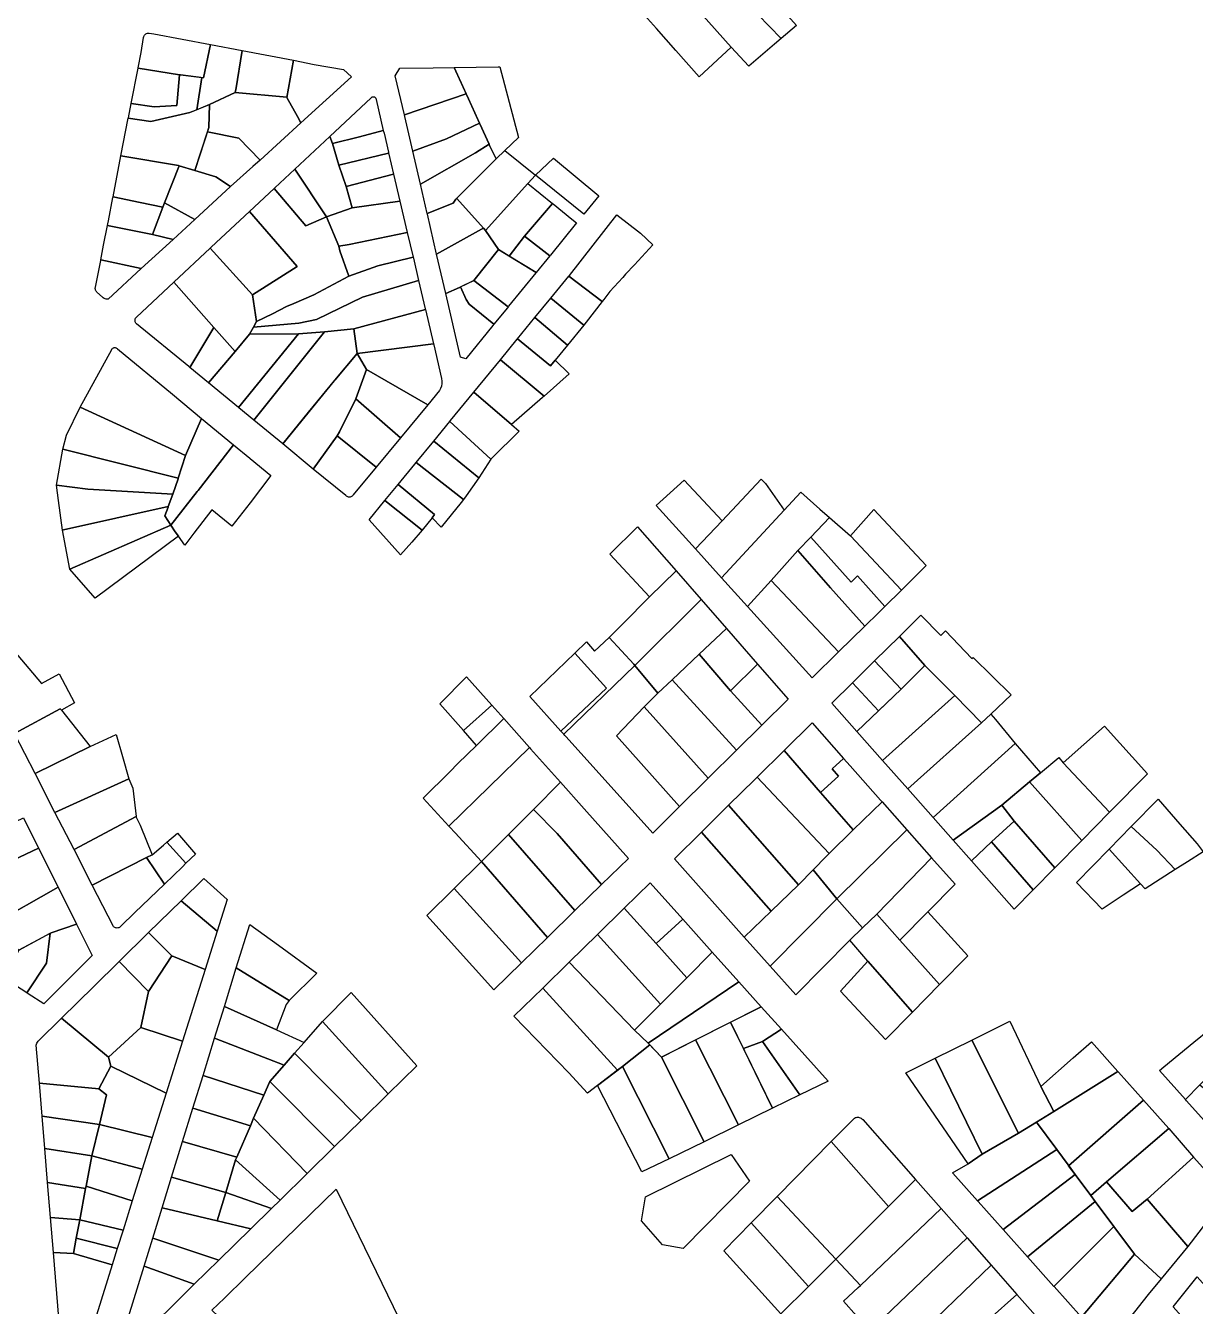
# Model space of a CAD drawing. Header units: millimetres. Extents: x 522658 to 553925, y 7796479 to 7820139.
# Drawn here: x 540935.9 to 541302.4, y 7802915.8 to 7803317.1 of the extents above; entities that cross this region are included whole.
import ezdxf

# ---------------------------------------------------------------- set-up
doc = ezdxf.new("R2010")
doc.units = ezdxf.units.MM
doc.layers.add('ZONA RESIDENCIAL 2 (ZR_2)', color=2, linetype='Continuous')

msp = doc.modelspace()

# ---------------------------------------------------------------- linework, layer by layer
at = {"layer": 'ZONA RESIDENCIAL 2 (ZR_2)'}
for points in [[(541171.02, 7803329.68), (541168.29, 7803327.38), (541177.45, 7803317.08), (541172.67, 7803313.04), (541147.09, 7803339.48), (541155.18, 7803347.54), (541171.02, 7803329.68)], [(541172.67, 7803313.04), (541170.49, 7803311.19), (541162.45, 7803304.39), (541156.91, 7803310.33), (541138.58, 7803331), (541146.68, 7803339.07), (541147.09, 7803339.48), (541172.67, 7803313.04)], [(541156.91, 7803310.33), (541146.95, 7803300.98), (541139.61, 7803309.26), (541133.53, 7803316.11), (541128.89, 7803321.34), (541138.58, 7803331), (541156.91, 7803310.33)], [(540993.82, 7803311.11), (540991.65, 7803300.74), (540984.46, 7803301.58), (540984.17, 7803301.63), (540971.14, 7803303.67), (540971.17, 7803303.81), (540972.1, 7803308.59), (540972.85, 7803313.33), (540972.91, 7803313.59), (540973.02, 7803313.84), (540973.17, 7803314.07), (540973.35, 7803314.26), (540973.57, 7803314.43), (540973.81, 7803314.55), (540974.06, 7803314.64), (540974.33, 7803314.68), (540974.6, 7803314.67), (540976.12, 7803314.46), (540993.82, 7803311.11)], [(541003.74, 7803309.24), (541001.75, 7803296.93), (541001.62, 7803296.15), (541001.61, 7803296.08), (540993.53, 7803292.34), (540989.59, 7803290.7), (540991.09, 7803300.8), (540991.65, 7803300.74), (540993.82, 7803311.11), (541003.74, 7803309.24)], [(541019.84, 7803306.2), (541017.75, 7803294.54), (541017.71, 7803294.62), (541001.61, 7803296.08), (541001.62, 7803296.15), (541001.75, 7803296.93), (541003.74, 7803309.24), (541019.84, 7803306.2)], [(541038.01, 7803300.97), (541022.19, 7803286.56), (541021.05, 7803288.61), (541017.75, 7803294.54), (541019.84, 7803306.2), (541026.3, 7803304.82), (541035.56, 7803303.3), (541038.01, 7803300.97)], [(540984.17, 7803301.63), (540983.3, 7803292.06), (540976.23, 7803291.62), (540969, 7803292.69), (540971.14, 7803303.67), (540984.17, 7803301.63)], [(541073.96, 7803295.68), (541054.58, 7803289.08), (541051.74, 7803301.35), (541053.17, 7803303.73), (541063.65, 7803303.87), (541070.21, 7803303.96), (541073.96, 7803295.68)], [(541086.03, 7803277.91), (541083.29, 7803275.31), (541081.28, 7803279.49), (541081.11, 7803279.87), (541078.23, 7803286.23), (541074.13, 7803295.3), (541070.21, 7803303.96), (541083.94, 7803304.15), (541084.44, 7803304.16), (541090.33, 7803281.99), (541086.03, 7803277.91)], [(540991.09, 7803300.8), (540989.59, 7803290.7), (540987.41, 7803289.79), (540975.18, 7803287), (540968.1, 7803288.05), (540968.12, 7803288.16), (540969, 7803292.69), (540976.23, 7803291.62), (540983.3, 7803292.06), (540984.17, 7803301.63), (540984.46, 7803301.58), (540991.09, 7803300.8)], [(541022.19, 7803286.56), (541009.42, 7803274.93), (541002.68, 7803281.81), (540992.93, 7803283.8), (540993.35, 7803285.1), (540993.53, 7803292.34), (541001.61, 7803296.08), (541017.71, 7803294.62), (541017.75, 7803294.54), (541021.05, 7803288.61), (541022.19, 7803286.56)], [(541047.99, 7803284.22), (541040.54, 7803282.2), (541032.07, 7803280.08), (541031.24, 7803282.32), (541044.2, 7803294.43), (541044.29, 7803294.54), (541044.4, 7803294.63), (541044.53, 7803294.71), (541044.66, 7803294.76), (541044.8, 7803294.78), (541044.95, 7803294.78), (541045.09, 7803294.76), (541045.23, 7803294.71), (541045.35, 7803294.64), (541045.46, 7803294.55), (541045.56, 7803294.44), (541045.63, 7803294.32), (541045.69, 7803294.19), (541045.72, 7803294.04), (541045.72, 7803293.9), (541047.99, 7803284.22)], [(541054.58, 7803289.08), (541073.96, 7803295.68), (541074.13, 7803295.3), (541078.11, 7803286.49), (541067.83, 7803281.61), (541057.21, 7803277.75), (541054.69, 7803288.62), (541054.58, 7803289.08)], [(540968.1, 7803288.05), (540975.18, 7803287), (540987.41, 7803289.79), (540993.53, 7803292.34), (540993.35, 7803285.1), (540988.97, 7803271.64), (540984.08, 7803273.12), (540983.8, 7803273.2), (540965.8, 7803276.22), (540968.1, 7803288.05)], [(541057.21, 7803277.75), (541067.83, 7803281.61), (541078.11, 7803286.49), (541078.23, 7803286.23), (541081.11, 7803279.87), (541076.84, 7803277.18), (541059.61, 7803267.39), (541057.21, 7803277.75)], [(541002.68, 7803281.81), (541009.42, 7803274.93), (541007.15, 7803272.86), (541000.13, 7803266.64), (540995.48, 7803269.69), (540988.97, 7803271.64), (540992.93, 7803283.8), (541002.68, 7803281.81)], [(541030.19, 7803257.19), (541020.3, 7803272.09), (541031.24, 7803282.32), (541032.07, 7803280.08), (541034.02, 7803273.31), (541036.35, 7803266.64), (541038.19, 7803260.01), (541030.19, 7803257.19)], [(541049.66, 7803277.08), (541034.02, 7803273.31), (541032.07, 7803280.08), (541040.54, 7803282.2), (541047.99, 7803284.22), (541048.2, 7803283.31), (541049.58, 7803277.39), (541049.66, 7803277.08)], [(541083.29, 7803275.31), (541070.69, 7803262.63), (541069.84, 7803261.47), (541061.73, 7803258.22), (541059.61, 7803267.39), (541076.84, 7803277.18), (541081.11, 7803279.87), (541081.28, 7803279.49), (541083.29, 7803275.31)], [(540984.08, 7803273.12), (540979.39, 7803261.5), (540978.87, 7803260.16), (540971.76, 7803261.6), (540963.31, 7803263.4), (540965.8, 7803276.22), (540983.8, 7803273.2), (540984.08, 7803273.12)], [(541051.19, 7803270.54), (541036.35, 7803266.64), (541034.02, 7803273.31), (541049.66, 7803277.08), (541049.72, 7803276.81), (541051.19, 7803270.54)], [(541095.61, 7803270.2), (541093.23, 7803267.56), (541080.01, 7803252.89), (541079.37, 7803253.6), (541070.99, 7803262.93), (541071.11, 7803263.06), (541083.29, 7803275.31), (541086.03, 7803277.91), (541095.61, 7803270.2)], [(541115.47, 7803263.75), (541110.78, 7803258.01), (541095.61, 7803270.2), (541101.32, 7803275.54), (541115.47, 7803263.75)], [(540988.97, 7803271.64), (540995.48, 7803269.69), (541000.13, 7803266.64), (540988.96, 7803256.3), (540979.39, 7803261.5), (540984.08, 7803273.12), (540988.97, 7803271.64)], [(541030.19, 7803257.19), (541023.76, 7803254.33), (541013.81, 7803266.04), (541014, 7803266.21), (541020.3, 7803272.09), (541030.19, 7803257.19)], [(541053.18, 7803262.07), (541038.19, 7803260.01), (541036.35, 7803266.64), (541051.19, 7803270.54), (541053.18, 7803262.07)], [(541013.81, 7803266.04), (541023.76, 7803254.33), (541030.19, 7803257.19), (541034.03, 7803247.95), (541034.35, 7803246.44), (541037.18, 7803238.5), (541026.24, 7803232.68), (541019.92, 7803230.01), (541017.7, 7803229.07), (541013.27, 7803226.72), (541008.22, 7803224.31), (541006.96, 7803232.68), (541021.03, 7803241.63), (541006.09, 7803258.82), (541013.81, 7803266.04)], [(541092.24, 7803251.08), (541087.45, 7803244.85), (541084.04, 7803246.95), (541080.01, 7803252.89), (541093.23, 7803267.56), (541100.95, 7803261.36), (541092.85, 7803251.79), (541092.24, 7803251.08)], [(540975.69, 7803251.58), (540961.56, 7803254.38), (540961.66, 7803254.9), (540961.84, 7803255.84), (540963.28, 7803263.24), (540963.31, 7803263.4), (540971.76, 7803261.6), (540978.87, 7803260.16), (540975.69, 7803251.58)], [(541038.19, 7803260.01), (541053.18, 7803262.07), (541055.49, 7803252.23), (541037.32, 7803248.45), (541034.03, 7803247.95), (541030.19, 7803257.19), (541038.19, 7803260.01)], [(541079.37, 7803253.6), (541078.77, 7803253.27), (541064.68, 7803245.48), (541061.78, 7803258.01), (541061.73, 7803258.22), (541069.84, 7803261.47), (541070.69, 7803262.63), (541070.99, 7803262.93), (541079.37, 7803253.6)], [(540988.96, 7803256.3), (540982.19, 7803250.05), (540975.69, 7803251.58), (540978.87, 7803260.16), (540979.39, 7803261.5), (540988.96, 7803256.3)], [(541006.96, 7803232.68), (540993.79, 7803247.33), (540994.07, 7803247.59), (541006.07, 7803258.8), (541021.03, 7803241.63), (541006.96, 7803232.68)], [(541100.12, 7803244.94), (541092.24, 7803251.08), (541092.85, 7803251.79), (541100.95, 7803261.36), (541101.15, 7803261.2), (541107.09, 7803256.43), (541108.54, 7803255.26), (541100.31, 7803245.17), (541100.12, 7803244.94)], [(540982.19, 7803250.05), (540972.17, 7803240.95), (540959.48, 7803243.66), (540960.37, 7803248.25), (540961.56, 7803254.38), (540975.69, 7803251.58), (540982.19, 7803250.05)], [(541116.58, 7803230.66), (541106.11, 7803238.51), (541106.31, 7803238.76), (541121.19, 7803257.76), (541128.52, 7803252.03), (541132.45, 7803248.34), (541126.65, 7803242.1), (541123.9, 7803239.13), (541122.99, 7803238.15), (541118.96, 7803233.78), (541117.05, 7803231.28), (541116.58, 7803230.66)], [(541037.18, 7803238.5), (541034.35, 7803246.44), (541034.03, 7803247.95), (541037.32, 7803248.45), (541055.49, 7803252.23), (541057.3, 7803244.52), (541046.31, 7803241.81), (541037.18, 7803238.5)], [(541084.04, 7803246.95), (541076.36, 7803237.19), (541071.8, 7803235.03), (541067.53, 7803233.17), (541064.68, 7803245.48), (541078.77, 7803253.27), (541079.37, 7803253.6), (541080.01, 7803252.89), (541084.04, 7803246.95)], [(541087.45, 7803244.85), (541092.24, 7803251.08), (541100.12, 7803244.94), (541095.83, 7803239.67), (541087.45, 7803244.85)], [(541008.22, 7803224.31), (541007.27, 7803222.55), (541006.09, 7803220.36), (541001.55, 7803214.95), (540994.91, 7803222.45), (540982.4, 7803236.68), (540993.79, 7803247.33), (541006.96, 7803232.68), (541008.22, 7803224.31)], [(541076.36, 7803237.19), (541084.04, 7803246.95), (541095.83, 7803239.67), (541095.77, 7803239.6), (541087.23, 7803229.12), (541087.11, 7803228.97), (541076.36, 7803237.19)], [(540972.17, 7803240.95), (540961.75, 7803231.32), (540961.43, 7803231.3), (540961.12, 7803231.33), (540960.81, 7803231.41), (540960.52, 7803231.55), (540960.26, 7803231.73), (540960.04, 7803231.96), (540958.28, 7803233.57), (540958.1, 7803233.75), (540957.96, 7803233.95), (540957.85, 7803234.17), (540957.78, 7803234.41), (540957.75, 7803234.66), (540957.76, 7803234.91), (540957.82, 7803235.15), (540959.44, 7803243.48), (540959.48, 7803243.66), (540972.17, 7803240.95)], [(541059.02, 7803237.17), (541041.49, 7803232), (541027.04, 7803225.02), (541021.54, 7803223.8), (541007.27, 7803222.55), (541008.22, 7803224.31), (541013.27, 7803226.72), (541017.7, 7803229.07), (541019.92, 7803230.01), (541026.24, 7803232.68), (541037.18, 7803238.5), (541046.31, 7803241.81), (541057.3, 7803244.52), (541057.39, 7803244.14), (541059.02, 7803237.17)], [(541116.58, 7803230.66), (541111.58, 7803224.1), (541110.8, 7803223.15), (541100.5, 7803231.68), (541106.11, 7803238.51), (541116.58, 7803230.66)], [(540994.91, 7803222.45), (540987.32, 7803209.98), (540987.04, 7803210.21), (540970.65, 7803223.65), (540970.5, 7803223.82), (540970.38, 7803224.01), (540970.29, 7803224.23), (540970.23, 7803224.45), (540970.22, 7803224.67), (540970.23, 7803224.9), (540970.29, 7803225.12), (540970.38, 7803225.34), (540970.5, 7803225.53), (540970.65, 7803225.7), (540982.4, 7803236.68), (540994.91, 7803222.45)], [(541007.27, 7803222.55), (541021.54, 7803223.8), (541027.04, 7803225.02), (541041.49, 7803232), (541059.02, 7803237.17), (541061.1, 7803228.32), (541061.15, 7803228.11), (541038.77, 7803222.02), (541029.56, 7803221.07), (541021.46, 7803220.45), (541006.09, 7803220.36), (541007.27, 7803222.55)], [(541082.63, 7803223.49), (541082.34, 7803223.13), (541073.81, 7803212.66), (541072.17, 7803213.14), (541067.53, 7803233.17), (541071.8, 7803235.03), (541072.15, 7803235.2), (541073.94, 7803231.2), (541074.83, 7803229.75), (541082.63, 7803223.49)], [(541082.63, 7803223.49), (541074.83, 7803229.75), (541073.94, 7803231.2), (541072.15, 7803235.2), (541076.36, 7803237.19), (541087.11, 7803228.97), (541086.85, 7803228.66), (541082.63, 7803223.49)], [(541110.8, 7803223.15), (541105.67, 7803216.9), (541095.49, 7803225.57), (541100.5, 7803231.68), (541110.8, 7803223.15)], [(541039.84, 7803214.3), (541038.77, 7803222.02), (541061.15, 7803228.11), (541063.67, 7803217.39), (541063.69, 7803217.31), (541039.84, 7803214.3)], [(540987.32, 7803209.98), (540994.91, 7803222.45), (541001.55, 7803214.95), (540993.27, 7803205.09), (540987.32, 7803209.98)], [(541039.84, 7803214.3), (541032.75, 7803205.99), (541032.54, 7803205.73), (541016.49, 7803186.03), (541007.41, 7803193.48), (541029.56, 7803221.07), (541038.77, 7803222.02), (541039.84, 7803214.3)], [(541101.81, 7803212.19), (541100.41, 7803210.49), (541090.07, 7803218.96), (541095.49, 7803225.57), (541105.67, 7803216.9), (541101.81, 7803212.19)], [(541002.63, 7803197.4), (540993.27, 7803205.09), (541001.55, 7803214.95), (541006.09, 7803220.36), (541021.46, 7803220.45), (541002.63, 7803197.4)], [(541002.63, 7803197.4), (541021.46, 7803220.45), (541029.56, 7803221.07), (541007.41, 7803193.48), (541002.7, 7803197.35), (541002.63, 7803197.4)], [(541101.81, 7803212.19), (541106.26, 7803207.9), (541098.38, 7803200.99), (541084.66, 7803212.37), (541089.91, 7803218.77), (541090.07, 7803218.96), (541100.41, 7803210.49), (541101.81, 7803212.19)], [(540991.03, 7803194), (540986.06, 7803182.38), (540953.03, 7803197.48), (540962.89, 7803215.54), (540962.97, 7803215.69), (540963.07, 7803215.82), (540963.19, 7803215.94), (540963.33, 7803216.03), (540963.48, 7803216.1), (540963.64, 7803216.15), (540963.81, 7803216.17), (540963.98, 7803216.16), (540964.14, 7803216.12), (540964.3, 7803216.06), (540964.44, 7803215.98), (540964.57, 7803215.87), (540964.68, 7803215.74), (540981.91, 7803201.53), (540991.03, 7803194)], [(541042.7, 7803209.34), (541039.38, 7803200.15), (541034.27, 7803189.8), (541033.55, 7803188.54), (541026.06, 7803178.05), (541016.49, 7803186.03), (541024.55, 7803195.93), (541032.75, 7803205.99), (541039.84, 7803214.3), (541042.7, 7803209.34)], [(541061.9, 7803198.24), (541042.7, 7803209.34), (541039.84, 7803214.3), (541063.69, 7803217.31), (541063.76, 7803217), (541066.23, 7803206.45), (541066.33, 7803205.67), (541066.31, 7803204.89), (541066.18, 7803204.12), (541065.93, 7803203.38), (541065.57, 7803202.68), (541061.9, 7803198.24)], [(541098.38, 7803200.99), (541097.9, 7803200.57), (541088.16, 7803192.03), (541076.34, 7803202.22), (541084.66, 7803212.37), (541098.38, 7803200.99)], [(541039.38, 7803200.15), (541042.7, 7803209.34), (541061.9, 7803198.24), (541053.4, 7803187.95), (541039.38, 7803200.15)], [(541081.72, 7803181.17), (541068.8, 7803193.02), (541069.05, 7803193.33), (541076.34, 7803202.22), (541088.16, 7803192.03), (541090.5, 7803189.95), (541081.97, 7803181.55), (541081.72, 7803181.17)], [(541045.72, 7803178.66), (541033.52, 7803188.51), (541034.27, 7803189.8), (541039.38, 7803200.15), (541053.4, 7803187.95), (541045.72, 7803178.66)], [(540983.71, 7803175.22), (540947.54, 7803184.32), (540948.73, 7803188.75), (540953.03, 7803197.48), (540986.06, 7803182.38), (540983.71, 7803175.22)], [(540989.96, 7803171.44), (540989.66, 7803171.05), (540981.47, 7803160.55), (540979.49, 7803163.42), (540980.54, 7803166.2), (540980.61, 7803166.38), (540982.07, 7803170.25), (540983.67, 7803175.1), (540983.71, 7803175.22), (540986.06, 7803182.38), (540991.03, 7803194), (541001.08, 7803185.71), (540989.96, 7803171.44)], [(541081.72, 7803181.17), (541077.88, 7803175.36), (541063.76, 7803186.88), (541068.8, 7803193.02), (541081.72, 7803181.17)], [(541006.29, 7803167.51), (541000.56, 7803160.27), (540994.31, 7803165.34), (540988.64, 7803158), (540985.78, 7803154.29), (540983.85, 7803157.09), (540982.82, 7803158.4), (540981.47, 7803160.55), (540989.66, 7803171.05), (540989.96, 7803171.44), (541001.08, 7803185.71), (541006.12, 7803181.55), (541006.32, 7803181.39), (541012.77, 7803176.06), (541006.29, 7803167.51)], [(541045.72, 7803178.66), (541038.58, 7803170.01), (541038.43, 7803169.82), (541038.25, 7803169.65), (541038.05, 7803169.52), (541037.82, 7803169.42), (541037.59, 7803169.36), (541037.35, 7803169.34), (541037.1, 7803169.36), (541036.87, 7803169.42), (541036.65, 7803169.52), (541036.44, 7803169.65), (541036.26, 7803169.81), (541026.06, 7803178.05), (541033.52, 7803188.51), (541045.72, 7803178.66)], [(541073.07, 7803168.55), (541058.26, 7803180.18), (541063.76, 7803186.88), (541077.88, 7803175.36), (541073.96, 7803169.73), (541073.07, 7803168.55)], [(540983.71, 7803175.22), (540983.67, 7803175.1), (540982.07, 7803170.25), (540955.43, 7803171.79), (540945.64, 7803173.06), (540947.54, 7803184.32), (540983.71, 7803175.22)], [(541072.41, 7803167.68), (541066.14, 7803159.94), (541063.25, 7803162.86), (541064.03, 7803163.85), (541052.64, 7803173.33), (541057.81, 7803179.63), (541058.26, 7803180.18), (541073.07, 7803168.55), (541072.41, 7803167.68)], [(541154.15, 7803161.93), (541145.83, 7803153.07), (541133.47, 7803166.75), (541142.24, 7803174.63), (541154.15, 7803161.93)], [(541167.71, 7803173.54), (541173.56, 7803165.22), (541153.98, 7803144.05), (541145.83, 7803153.07), (541154.15, 7803161.93), (541166.35, 7803174.9), (541167.71, 7803173.54)], [(540945.64, 7803173.06), (540955.43, 7803171.79), (540982.07, 7803170.25), (540980.61, 7803166.38), (540947.78, 7803159.06), (540947.48, 7803158.99), (540946.26, 7803168.3), (540945.64, 7803173.06)], [(541063.25, 7803162.86), (541060.14, 7803158.93), (541048.49, 7803168.28), (541052.64, 7803173.33), (541064.03, 7803163.85), (541063.25, 7803162.86)], [(541184.7, 7803165.6), (541187.81, 7803162.89), (541181.89, 7803156.77), (541177.85, 7803152.59), (541169.48, 7803143.25), (541162.12, 7803135.03), (541153.98, 7803144.05), (541173.56, 7803165.22), (541178.82, 7803170.91), (541184.7, 7803165.6)], [(540947.48, 7803158.99), (540947.78, 7803159.06), (540980.61, 7803166.38), (540980.54, 7803166.2), (540979.49, 7803163.42), (540981.47, 7803160.55), (540949.79, 7803146.75), (540947.48, 7803158.99)], [(541060.14, 7803158.93), (541056.9, 7803155.2), (541053.41, 7803151.19), (541043.52, 7803162.22), (541048.49, 7803168.28), (541060.14, 7803158.93)], [(541205.11, 7803135.08), (541196.53, 7803144.64), (541194.51, 7803142.65), (541181.89, 7803156.77), (541187.81, 7803162.89), (541194.3, 7803157.22), (541210.33, 7803140.21), (541205.11, 7803135.08)], [(541210.6, 7803140.48), (541210.33, 7803140.21), (541194.3, 7803157.22), (541201.64, 7803165.45), (541218.09, 7803147.85), (541210.6, 7803140.48)], [(540982.82, 7803158.4), (540983.85, 7803157.09), (540957.71, 7803137.67), (540949.79, 7803146.75), (540981.47, 7803160.55), (540982.82, 7803158.4)], [(541118.92, 7803151.5), (541127.6, 7803160.03), (541139.68, 7803146.21), (541131.39, 7803138.08), (541118.92, 7803151.5)], [(541205.11, 7803135.08), (541203.09, 7803133.1), (541198.81, 7803128.9), (541188.13, 7803140.9), (541177.85, 7803152.59), (541181.89, 7803156.77), (541194.51, 7803142.65), (541196.53, 7803144.64), (541205.11, 7803135.08)], [(541190.58, 7803120.81), (541169.48, 7803143.25), (541177.85, 7803152.59), (541188.13, 7803140.9), (541198.81, 7803128.9), (541190.58, 7803120.81)], [(541147.54, 7803137.23), (541126.81, 7803116.57), (541126.43, 7803116.99), (541118.79, 7803125.36), (541122.97, 7803129.58), (541131.39, 7803138.08), (541139.68, 7803146.21), (541147.54, 7803137.23)], [(541190.58, 7803120.81), (541182.31, 7803112.68), (541162.12, 7803135.03), (541169.48, 7803143.25), (541190.58, 7803120.81)], [(541126.81, 7803116.57), (541147.54, 7803137.23), (541155.45, 7803128.17), (541146.91, 7803120.11), (541138.44, 7803112.11), (541133.95, 7803107.87), (541126.81, 7803116.57)], [(541232.75, 7803119.08), (541244.69, 7803107.39), (541238.32, 7803101.3), (541235.39, 7803098.65), (541227.05, 7803107.22), (541217.64, 7803116.54), (541209.69, 7803125.68), (541216.4, 7803132.29), (541222.69, 7803125.95), (541224.11, 7803127.41), (541232.4, 7803118.72), (541232.75, 7803119.08)], [(541165.2, 7803117.01), (541156.79, 7803108.65), (541146.91, 7803120.11), (541155.45, 7803128.17), (541165.2, 7803117.01)], [(541217.64, 7803116.54), (541210.27, 7803109.14), (541201.89, 7803118), (541209.69, 7803125.68), (541217.64, 7803116.54)], [(540951.25, 7803104.87), (540947.15, 7803102.6), (540946.77, 7803103.04), (540932.46, 7803095.24), (540921.51, 7803116.6), (540931.81, 7803121.68), (540940.85, 7803110.93), (540946.41, 7803113.91), (540951.25, 7803104.87)], [(541103.64, 7803096.04), (541117.87, 7803109.46), (541107.94, 7803120.41), (541111.66, 7803124.01), (541114.18, 7803121.1), (541118.79, 7803125.36), (541126.43, 7803116.99), (541126.81, 7803116.57), (541104.53, 7803095.05), (541103.64, 7803096.04)], [(541103.64, 7803096.04), (541093.91, 7803106.86), (541102.37, 7803115.03), (541107.94, 7803120.41), (541117.87, 7803109.46), (541103.64, 7803096.04)], [(541166.59, 7803097.91), (541158.63, 7803090.04), (541138.44, 7803112.11), (541146.91, 7803120.11), (541156.79, 7803108.65), (541166.59, 7803097.91)], [(541203.09, 7803102.34), (541194.95, 7803111.17), (541201.89, 7803118), (541210.27, 7803109.14), (541203.09, 7803102.34)], [(541104.53, 7803095.05), (541126.81, 7803116.57), (541133.95, 7803107.87), (541129.74, 7803103.66), (541121.05, 7803094.57), (541140.82, 7803072.42), (541132.38, 7803064.07), (541105.26, 7803094.23), (541104.86, 7803094.68), (541104.53, 7803095.05)], [(541156.79, 7803108.65), (541165.2, 7803117.01), (541174.8, 7803106.03), (541166.59, 7803097.91), (541156.79, 7803108.65)], [(541227.05, 7803107.22), (541204.39, 7803086.81), (541196.32, 7803095.92), (541210.27, 7803109.14), (541217.64, 7803116.54), (541227.05, 7803107.22)], [(541065.72, 7803104.52), (541074.07, 7803113), (541082.01, 7803104.09), (541073.1, 7803096.16), (541065.72, 7803104.52)], [(541158.63, 7803090.04), (541149.72, 7803081.22), (541129.74, 7803103.66), (541133.95, 7803107.87), (541138.44, 7803112.11), (541158.63, 7803090.04)], [(541203.09, 7803102.34), (541196.32, 7803095.92), (541188.47, 7803104.79), (541194.95, 7803111.17), (541203.09, 7803102.34)], [(541235.39, 7803098.65), (541212.27, 7803077.91), (541204.39, 7803086.81), (541227.05, 7803107.22), (541235.39, 7803098.65)], [(540956.11, 7803091.22), (540938.89, 7803082.69), (540932.46, 7803095.24), (540946.77, 7803103.04), (540947.15, 7803102.6), (540956.11, 7803091.22)], [(541073.1, 7803096.16), (541082.01, 7803104.09), (541085.69, 7803099.96), (541077.17, 7803091.55), (541073.1, 7803096.16)], [(541140.82, 7803072.42), (541121.05, 7803094.57), (541129.74, 7803103.66), (541149.72, 7803081.22), (541140.82, 7803072.42)], [(541093.82, 7803090.84), (541068.56, 7803066.26), (541060.45, 7803075.05), (541068.78, 7803083.28), (541071.36, 7803085.83), (541077.17, 7803091.55), (541085.69, 7803099.96), (541093.82, 7803090.84)], [(541192.2, 7803087.44), (541188.57, 7803084.15), (541190.57, 7803081.88), (541184.99, 7803076.81), (541173.57, 7803089.96), (541182.32, 7803098.61), (541192.2, 7803087.44)], [(541245.91, 7803092.11), (541220.2, 7803068.97), (541212.27, 7803077.91), (541235.39, 7803098.65), (541238.32, 7803101.3), (541239.75, 7803099.65), (541245.91, 7803092.11)], [(541275.52, 7803070.61), (541261.02, 7803086.12), (541273.95, 7803097.56), (541287.39, 7803082.66), (541275.52, 7803070.61)], [(540968.28, 7803081.06), (540945.12, 7803070.54), (540938.89, 7803082.69), (540956.11, 7803091.22), (540964.27, 7803094.97), (540966.27, 7803088.03), (540968.28, 7803081.06)], [(541087.24, 7803063.65), (541078.75, 7803055.21), (541070.51, 7803064.14), (541068.76, 7803066.04), (541068.56, 7803066.26), (541093.82, 7803090.84), (541094.11, 7803090.51), (541097.9, 7803086.27), (541103.47, 7803080.02), (541095.07, 7803071.44), (541087.24, 7803063.65)], [(541184.99, 7803076.81), (541195.2, 7803065.05), (541187.67, 7803057.67), (541165.09, 7803081.59), (541173.57, 7803089.96), (541184.99, 7803076.81)], [(541250.43, 7803080.12), (541241.71, 7803072.81), (541226.54, 7803061.8), (541220.2, 7803068.97), (541245.91, 7803092.11), (541247.88, 7803089.84), (541253.84, 7803082.96), (541250.43, 7803080.12)], [(541204.24, 7803073.84), (541195.2, 7803065.05), (541184.99, 7803076.81), (541190.57, 7803081.88), (541188.57, 7803084.15), (541192.2, 7803087.44), (541194.2, 7803085.18), (541203.76, 7803074.38), (541204.24, 7803073.84)], [(541261.02, 7803086.12), (541275.52, 7803070.61), (541266.79, 7803061.76), (541250.43, 7803080.12), (541253.84, 7803082.96), (541259.61, 7803087.78), (541261.02, 7803086.12)], [(541187.67, 7803057.67), (541186.85, 7803056.87), (541182.65, 7803052.59), (541178.02, 7803047.88), (541156.17, 7803072.77), (541164.35, 7803080.85), (541165.09, 7803081.59), (541187.67, 7803057.67)], [(540970.59, 7803069.26), (540951.09, 7803058.89), (540945.12, 7803070.54), (540968.28, 7803081.06), (540969.55, 7803078.1), (540970.59, 7803069.26)], [(541124.77, 7803056.13), (541116.37, 7803047.93), (541102.41, 7803063.9), (541095.07, 7803071.44), (541103.47, 7803080.02), (541110.93, 7803071.66), (541124.77, 7803056.13)], [(541258.37, 7803053.22), (541245.66, 7803067.8), (541241.71, 7803072.81), (541250.43, 7803080.12), (541266.79, 7803061.76), (541258.37, 7803053.22)], [(541212.01, 7803065.06), (541190.1, 7803043.47), (541182.65, 7803052.59), (541186.85, 7803056.87), (541187.67, 7803057.67), (541195.2, 7803065.05), (541204.24, 7803073.84), (541212.01, 7803065.06)], [(541296.06, 7803052.62), (541290.36, 7803058.67), (541282.31, 7803066.1), (541290.7, 7803074.65), (541297.49, 7803066.9), (541302.92, 7803060.69), (541304.79, 7803058.19), (541299.93, 7803055.09), (541296.06, 7803052.62)], [(540951.09, 7803058.89), (540970.59, 7803069.26), (540970.61, 7803069.05), (540971.77, 7803066.56), (540975.52, 7803057.29), (540973.75, 7803056.39), (540956.81, 7803047.74), (540951.09, 7803058.89)], [(541108.01, 7803039.77), (541087.24, 7803063.65), (541095.07, 7803071.44), (541102.41, 7803063.9), (541116.37, 7803047.93), (541108.01, 7803039.77)], [(541169.49, 7803039.61), (541147.69, 7803064.39), (541156.17, 7803072.77), (541178.02, 7803047.88), (541169.49, 7803039.61)], [(541245.66, 7803067.8), (541238.49, 7803061.29), (541232.26, 7803055.34), (541226.54, 7803061.8), (541241.71, 7803072.81), (541245.66, 7803067.8)], [(540909.1, 7803042.6), (540904.3, 7803054.16), (540935.27, 7803068.82), (540939.97, 7803059.39), (540912.1, 7803046.14), (540909.1, 7803042.6)], [(541251.53, 7803046.29), (541238.49, 7803061.29), (541245.66, 7803067.8), (541258.37, 7803053.22), (541251.53, 7803046.29)], [(541296.06, 7803052.62), (541286.61, 7803046.58), (541285.15, 7803048.19), (541275.34, 7803058.99), (541282.31, 7803066.1), (541290.36, 7803058.67), (541296.06, 7803052.62)], [(540986.15, 7803054.61), (540980.14, 7803061.19), (540983.47, 7803064), (540989.1, 7803057.47), (540986.15, 7803054.61)], [(541099.41, 7803031.38), (541078.75, 7803055.21), (541087.24, 7803063.65), (541108.01, 7803039.77), (541099.41, 7803031.38)], [(541161.08, 7803031.48), (541139.19, 7803055.99), (541147.69, 7803064.39), (541169.49, 7803039.61), (541161.08, 7803031.48)], [(541198.12, 7803034.4), (541190.1, 7803043.47), (541212.01, 7803065.06), (541219.74, 7803056.33), (541202.56, 7803038.67), (541198.12, 7803034.4)], [(541251.53, 7803046.29), (541245.6, 7803040.26), (541232.26, 7803055.34), (541238.49, 7803061.29), (541251.53, 7803046.29)], [(540903.2, 7803035.55), (540909.1, 7803042.6), (540912.1, 7803046.14), (540939.97, 7803059.39), (540946.07, 7803047.15), (540925.4, 7803035.45), (540913.61, 7803028.78), (540903.2, 7803035.55)], [(540985.04, 7803053.54), (540979.42, 7803048.1), (540973.75, 7803056.39), (540975.52, 7803057.29), (540979.09, 7803060.31), (540980.14, 7803061.19), (540986.15, 7803054.61), (540985.04, 7803053.54)], [(541285.15, 7803048.19), (541279.79, 7803044.66), (541273.14, 7803040.24), (541265.1, 7803048.55), (541275.34, 7803058.99), (541285.15, 7803048.19)], [(540963.45, 7803034.78), (540956.81, 7803047.74), (540973.75, 7803056.39), (540979.42, 7803048.1), (540970.17, 7803039.16), (540965.71, 7803034.85), (540965.52, 7803034.67), (540965.31, 7803034.53), (540965.08, 7803034.42), (540964.84, 7803034.35), (540964.59, 7803034.32), (540964.34, 7803034.34), (540964.09, 7803034.39), (540963.86, 7803034.48), (540963.64, 7803034.62), (540963.45, 7803034.78)], [(541091.24, 7803023.41), (541070.2, 7803046.7), (541078.75, 7803055.21), (541099.41, 7803031.38), (541091.24, 7803023.41)], [(541218.54, 7803039.36), (541209.81, 7803030.54), (541202.56, 7803038.67), (541219.74, 7803056.33), (541227.1, 7803048.01), (541218.54, 7803039.36)], [(540995.96, 7803033.35), (540984.64, 7803042.88), (540991.75, 7803049.87), (540999.08, 7803043.26), (540995.96, 7803033.35)], [(541190.1, 7803043.47), (541169.17, 7803022.42), (541161.08, 7803031.48), (541169.49, 7803039.61), (541178.02, 7803047.88), (541182.65, 7803052.59), (541190.1, 7803043.47)], [(540933.84, 7803027.35), (540925.4, 7803035.45), (540946.07, 7803047.15), (540951.84, 7803035.56), (540943.88, 7803032.83), (540933.84, 7803027.35)], [(541082.6, 7803014.98), (541061.64, 7803038.19), (541070.2, 7803046.7), (541091.24, 7803023.41), (541082.6, 7803014.98)], [(541141.77, 7803037.07), (541133.42, 7803029.48), (541123.47, 7803040.54), (541131.55, 7803048.46), (541141.77, 7803037.07)], [(540992.18, 7803021.34), (540981.74, 7803025.59), (540974.46, 7803032.87), (540984.64, 7803042.88), (540995.96, 7803033.35), (540992.18, 7803021.34)], [(541169.17, 7803022.42), (541190.1, 7803043.47), (541198.12, 7803034.4), (541194.09, 7803030.53), (541177.21, 7803013.42), (541169.17, 7803022.42)], [(541133.42, 7803029.48), (541143.12, 7803018.7), (541134.81, 7803010.42), (541115.04, 7803032.27), (541123.47, 7803040.54), (541133.42, 7803029.48)], [(541209.81, 7803030.54), (541222.25, 7803016.6), (541213.74, 7803007.97), (541199.82, 7803023.95), (541194.09, 7803030.53), (541198.12, 7803034.4), (541202.56, 7803038.67), (541209.81, 7803030.54)], [(541209.81, 7803030.54), (541218.54, 7803039.36), (541231.13, 7803025.61), (541222.25, 7803016.6), (541209.81, 7803030.54)], [(540936.33, 7803013.98), (540942.5, 7803023.3), (540943.64, 7803032.7), (540943.88, 7803032.83), (540951.84, 7803035.56), (540956.73, 7803025.76), (540941.59, 7803010.55), (540936.68, 7803013.75), (540936.33, 7803013.98)], [(541027.19, 7803020.14), (541018.54, 7803011.56), (541001.91, 7803021.82), (541006.13, 7803035.47), (541015.12, 7803028.93), (541027.19, 7803020.14)], [(541133.42, 7803029.48), (541141.77, 7803037.07), (541151.05, 7803026.74), (541143.12, 7803018.7), (541133.42, 7803029.48)], [(540936.33, 7803013.98), (540929.5, 7803018.43), (540933.84, 7803027.35), (540943.64, 7803032.7), (540942.5, 7803023.3), (540936.33, 7803013.98)], [(540974.41, 7803014.45), (540965.23, 7803023.79), (540974.46, 7803032.87), (540981.74, 7803025.59), (540974.41, 7803014.45)], [(541134.81, 7803010.42), (541126.65, 7803002.29), (541106.26, 7803023.67), (541115.04, 7803032.27), (541134.81, 7803010.42)], [(540992.18, 7803021.34), (540985.11, 7802998.87), (540972.05, 7803003.15), (540974.41, 7803014.45), (540981.74, 7803025.59), (540992.18, 7803021.34)], [(541159.38, 7803017.47), (541130.95, 7802998.26), (541126.65, 7803002.29), (541143.12, 7803018.7), (541151.05, 7803026.74), (541159.38, 7803017.47)], [(540972.05, 7803003.15), (540961.89, 7802993.87), (540947.18, 7803006.04), (540957.32, 7803016.01), (540965.23, 7803023.79), (540974.41, 7803014.45), (540972.05, 7803003.15)], [(541018.54, 7803011.56), (541017.55, 7803010.34), (541014.47, 7803002.43), (540998.18, 7803009.77), (541001.91, 7803021.82), (541018.54, 7803011.56)], [(541126.65, 7803002.29), (541130.95, 7802998.26), (541131.49, 7802997.69), (541122.92, 7802990.97), (541121.33, 7802989.76), (541097.92, 7803015.5), (541106.26, 7803023.67), (541126.65, 7803002.29)], [(541205.31, 7802999.42), (541191.24, 7803014.54), (541199.82, 7803023.95), (541213.74, 7803007.97), (541205.31, 7802999.42)], [(541166.39, 7803009.66), (541135.09, 7802993.88), (541130.95, 7802998.26), (541159.38, 7803017.47), (541166.39, 7803009.66)], [(541028.94, 7803005), (541037.88, 7803014.15), (541058.44, 7802991.13), (541049.53, 7802982.38), (541028.94, 7803005)], [(541121.33, 7802989.76), (541115.06, 7802985.01), (541111.94, 7802982.55), (541106.09, 7802988.98), (541088.9, 7803006.66), (541097.92, 7803015.5), (541121.33, 7802989.76)], [(541016.94, 7802991.39), (540995.09, 7802999.78), (540998.18, 7803009.77), (541014.47, 7803002.43), (541023.2, 7802998.49), (541020.17, 7802995.06), (541016.94, 7802991.39)], [(541172.72, 7803002.61), (541166.74, 7802998.79), (541160.82, 7802996.53), (541156.78, 7803004.81), (541166.39, 7803009.66), (541172.72, 7803002.61)], [(540961.89, 7802993.87), (540962.57, 7802991.01), (540958.88, 7802983.98), (540940.25, 7802985.72), (540939.28, 7802997.59), (540939.35, 7802997.92), (540939.47, 7802998.24), (540939.64, 7802998.54), (540939.84, 7802998.82), (540947.18, 7803006.04), (540961.89, 7802993.87)], [(541258.04, 7802976.81), (541252.6, 7802973.49), (541246.98, 7802970.07), (541232.33, 7802999.21), (541244.25, 7803005.1), (541253.97, 7802984.67), (541258.04, 7802976.81)], [(541319.7, 7803001.62), (541310.59, 7802992.22), (541303.74, 7802985.14), (541299.29, 7802980.55), (541291.1, 7802989.69), (541292.51, 7802990.84), (541301.94, 7802998.53), (541311.76, 7803006.54), (541313.02, 7803007.56), (541319.7, 7803001.62)], [(540985.11, 7802998.87), (540979.99, 7802982.61), (540962.57, 7802991.01), (540961.89, 7802993.87), (540972.05, 7803003.15), (540985.11, 7802998.87)], [(541049.53, 7802982.38), (541041.06, 7802974.06), (541020.17, 7802995.06), (541023.2, 7802998.49), (541028.94, 7803005), (541049.53, 7802982.38)], [(541159.21, 7802972.63), (541145.79, 7802999.27), (541156.78, 7803004.81), (541169.92, 7802977.86), (541159.21, 7802972.63)], [(541166.74, 7802998.79), (541172.72, 7803002.61), (541187.31, 7802986.35), (541178.51, 7802982.05), (541166.74, 7802998.79)], [(541016.94, 7802991.39), (541012.42, 7802986.27), (541010.52, 7802981.99), (540991.5, 7802988.16), (540995.09, 7802999.78), (541016.94, 7802991.39)], [(541137.5, 7802962.04), (541122.92, 7802990.97), (541131.49, 7802997.69), (541135.09, 7802993.88), (541148.45, 7802967.38), (541137.5, 7802962.04)], [(541148.45, 7802967.38), (541135.09, 7802993.88), (541145.79, 7802999.27), (541159.21, 7802972.63), (541148.45, 7802967.38)], [(541178.51, 7802982.05), (541169.92, 7802977.86), (541160.82, 7802996.53), (541166.74, 7802998.79), (541178.51, 7802982.05)], [(541246.98, 7802970.07), (541235.59, 7802963.49), (541220.86, 7802993.53), (541232.33, 7802999.21), (541246.98, 7802970.07)], [(541278.05, 7802989.41), (541258.04, 7802976.81), (541253.97, 7802984.67), (541264.15, 7802993.61), (541269.84, 7802998.61), (541278.05, 7802989.41)], [(541041.06, 7802974.06), (541032.72, 7802965.87), (541012.42, 7802986.27), (541016.94, 7802991.39), (541020.17, 7802995.06), (541041.06, 7802974.06)], [(541235.59, 7802963.49), (541231.21, 7802960.45), (541211.63, 7802988.96), (541220.86, 7802993.53), (541235.59, 7802963.49)], [(540975.6, 7802968.68), (540959.03, 7802972.75), (540961.22, 7802982.08), (540958.88, 7802983.98), (540962.57, 7802991.01), (540979.99, 7802982.61), (540975.6, 7802968.68)], [(541129.02, 7802957.9), (541115.06, 7802985.01), (541122.92, 7802990.97), (541137.5, 7802962.04), (541129.02, 7802957.9)], [(541286.15, 7802980.37), (541262.69, 7802959.86), (541262.53, 7802960.08), (541258.97, 7802964.89), (541252.6, 7802973.49), (541258.04, 7802976.81), (541278.05, 7802989.41), (541278.28, 7802989.15), (541286.15, 7802980.37)], [(540958.88, 7802983.98), (540961.22, 7802982.08), (540959.03, 7802972.75), (540941.11, 7802975.32), (540940.25, 7802985.72), (540958.88, 7802983.98)], [(541010.52, 7802981.99), (541007.28, 7802974.7), (541006.34, 7802972.37), (540988.33, 7802977.9), (540991.5, 7802988.16), (541010.52, 7802981.99)], [(541007.28, 7802974.7), (541010.52, 7802981.99), (541012.42, 7802986.27), (541032.72, 7802965.87), (541024.11, 7802957.42), (541007.28, 7802974.7)], [(541316.77, 7802974.63), (541310.76, 7802967.73), (541299.59, 7802980.21), (541299.29, 7802980.55), (541303.74, 7802985.14), (541316.77, 7802974.63)], [(541006.34, 7802972.37), (541002.07, 7802962.56), (540985.09, 7802967.41), (540988.33, 7802977.9), (541006.34, 7802972.37)], [(541262.69, 7802959.86), (541286.15, 7802980.37), (541294.1, 7802971.51), (541274.58, 7802954.77), (541269.62, 7802950.52), (541264.77, 7802957.06), (541262.69, 7802959.86)], [(540956.67, 7802962.99), (540941.93, 7802965.28), (540941.11, 7802975.32), (540959.03, 7802972.75), (540956.67, 7802962.99)], [(541015.62, 7802949.08), (541001.71, 7802961.73), (541002.07, 7802962.56), (541006.34, 7802972.37), (541007.28, 7802974.7), (541024.11, 7802957.42), (541015.62, 7802949.08)], [(541206.28, 7802947.05), (541188.32, 7802967.4), (541195.57, 7802974.77), (541195.86, 7802974.91), (541196.16, 7802975), (541196.48, 7802975.04), (541196.8, 7802975.03), (541197.11, 7802974.97), (541197.41, 7802974.86), (541197.69, 7802974.71), (541197.94, 7802974.51), (541198.16, 7802974.28), (541214.74, 7802955.49), (541206.28, 7802947.05)], [(541258.97, 7802964.89), (541234.14, 7802948.85), (541226.4, 7802957.52), (541226.29, 7802957.64), (541231.21, 7802960.45), (541235.59, 7802963.49), (541246.98, 7802970.07), (541252.6, 7802973.49), (541258.97, 7802964.89)], [(540975.6, 7802968.68), (540972.47, 7802958.73), (540956.67, 7802962.99), (540959.03, 7802972.75), (540975.6, 7802968.68)], [(541301.81, 7802962.5), (541287.25, 7802949.4), (541282.55, 7802945.49), (541274.58, 7802954.77), (541294.11, 7802971.49), (541301.81, 7802962.5)], [(540954.73, 7802952.7), (540942.81, 7802954.56), (540941.93, 7802965.28), (540956.67, 7802962.99), (540954.87, 7802953.46), (540954.73, 7802952.7)], [(541001.71, 7802961.73), (540998.63, 7802951.44), (540981.65, 7802956.29), (540985.09, 7802967.41), (541002.07, 7802962.56), (541001.71, 7802961.73)], [(541189.78, 7802930.59), (541171.42, 7802950.23), (541188.32, 7802967.4), (541206.28, 7802947.05), (541189.78, 7802930.59)], [(540969.35, 7802948.83), (540954.87, 7802953.46), (540956.67, 7802962.99), (540972.47, 7802958.73), (540969.35, 7802948.83)], [(540998.63, 7802951.44), (541001.71, 7802961.73), (541015.62, 7802949.08), (541012.91, 7802946.41), (540998.63, 7802951.44)], [(541141.9, 7802933.96), (541135.48, 7802935.02), (541128.86, 7802942.56), (541130.12, 7802950.1), (541156.98, 7802963.39), (541162.67, 7802954.99), (541141.9, 7802933.96)], [(541234.14, 7802948.85), (541258.97, 7802964.89), (541262.53, 7802960.08), (541264.77, 7802957.06), (541242.14, 7802939.89), (541234.31, 7802948.67), (541234.14, 7802948.85)], [(541287.25, 7802949.4), (541301.81, 7802962.5), (541311.34, 7802951.96), (541311.54, 7802951.81), (541311.71, 7802951.63), (541311.85, 7802951.43), (541311.96, 7802951.2), (541312.02, 7802950.96), (541312.05, 7802950.72), (541312.04, 7802950.47), (541311.99, 7802950.22), (541311.9, 7802949.99), (541311.77, 7802949.78), (541300.07, 7802934.58), (541287.25, 7802949.4)], [(541242.14, 7802939.89), (541264.77, 7802957.06), (541269.62, 7802950.52), (541270.99, 7802948.67), (541249.83, 7802931.26), (541242.14, 7802939.89)], [(540954.73, 7802952.7), (540952.88, 7802942.92), (540943.71, 7802943.66), (540942.81, 7802954.56), (540954.73, 7802952.7)], [(540966.46, 7802939.64), (540952.88, 7802942.92), (540954.73, 7802952.7), (540954.87, 7802953.46), (540969.35, 7802948.83), (540966.46, 7802939.64)], [(540998.63, 7802951.44), (540995.98, 7802942.57), (540978.67, 7802946.65), (540981.65, 7802956.29), (540998.63, 7802951.44)], [(541197.48, 7802922.36), (541189.78, 7802930.59), (541206.28, 7802947.05), (541214.74, 7802955.49), (541222.76, 7802946.41), (541197.48, 7802922.36)], [(541300.07, 7802934.58), (541291.66, 7802924.38), (541283.27, 7802932.09), (541276.84, 7802940.77), (541270.99, 7802948.67), (541269.62, 7802950.52), (541274.58, 7802954.77), (541282.55, 7802945.49), (541287.25, 7802949.4), (541300.07, 7802934.58)], [(541054.59, 7802908.38), (541038.14, 7802900.67), (541039.47, 7802898.15), (541033.78, 7802895.77), (541024.25, 7802891.93), (541028.01, 7802882.68), (541027.87, 7802882.62), (541025.73, 7802881.61), (541022.58, 7802873.97), (541023.26, 7802868.54), (540998.18, 7802882.25), (541006.97, 7802891.45), (541012.49, 7802897.23), (540994.28, 7802914.54), (540998.23, 7802918.39), (541004.83, 7802924.84), (541033.17, 7802952.5), (541054.59, 7802908.38)], [(540995.98, 7802942.57), (540998.63, 7802951.44), (541012.91, 7802946.41), (541006.48, 7802940.1), (540995.98, 7802942.57)], [(541181.2, 7802922.02), (541163.23, 7802941.91), (541171.42, 7802950.23), (541189.78, 7802930.59), (541181.2, 7802922.02)], [(540996.49, 7802930.29), (540975.75, 7802937.2), (540978.67, 7802946.65), (540995.98, 7802942.57), (541006.48, 7802940.1), (540996.49, 7802930.29)], [(541205.01, 7802912.47), (541200.27, 7802908.25), (541192.1, 7802917.46), (541196.79, 7802921.71), (541197.48, 7802922.36), (541222.76, 7802946.41), (541230.85, 7802937.24), (541205.01, 7802912.47)], [(541249.83, 7802931.26), (541270.99, 7802948.67), (541276.84, 7802940.77), (541258.08, 7802922.01), (541249.83, 7802931.26)], [(540950.88, 7802932.3), (540944.62, 7802932.64), (540943.71, 7802943.66), (540952.88, 7802942.92), (540951.8, 7802937.19), (540950.88, 7802932.3)], [(540964.64, 7802933.86), (540951.8, 7802937.19), (540952.88, 7802942.92), (540966.46, 7802939.64), (540964.64, 7802933.86)], [(541181.2, 7802922.02), (541172.55, 7802913.39), (541154.66, 7802933.2), (541163.23, 7802941.91), (541181.2, 7802922.02)], [(540963.05, 7802928.8), (540950.88, 7802932.3), (540951.8, 7802937.19), (540964.64, 7802933.86), (540963.05, 7802928.8)], [(540988.76, 7802922.7), (540973.02, 7802928.36), (540975.75, 7802937.2), (540996.49, 7802930.29), (540988.76, 7802922.7)], [(541238.42, 7802928.66), (541212.67, 7802903.86), (541205.01, 7802912.47), (541230.85, 7802937.24), (541238.42, 7802928.66)], [(541258.08, 7802922.01), (541276.84, 7802940.77), (541283.27, 7802932.09), (541266.74, 7802912.38), (541258.12, 7802921.96), (541258.08, 7802922.01)], [(540950.88, 7802932.3), (540963.05, 7802928.8), (540958.1, 7802913.07), (540946.31, 7802912.09), (540944.62, 7802932.64), (540950.88, 7802932.3)], [(541266.74, 7802912.38), (541283.27, 7802932.09), (541291.66, 7802924.38), (541287.61, 7802919.46), (541281.79, 7802912.06), (541276.34, 7802904.39), (541274.02, 7802904.28), (541266.74, 7802912.38)], [(540988.76, 7802922.7), (540970.29, 7802904.36), (540970.07, 7802904.05), (540969.8, 7802903.78), (540969.49, 7802903.56), (540969.15, 7802903.4), (540968.78, 7802903.29), (540968.4, 7802903.24), (540968.02, 7802903.26), (540967.65, 7802903.34), (540967.3, 7802903.48), (540966.97, 7802903.67), (540966.68, 7802903.92), (540966.44, 7802904.21), (540966.24, 7802904.54), (540966.1, 7802904.89), (540966.03, 7802905.27), (540966.01, 7802905.65), (540966.06, 7802906.02), (540966.17, 7802906.39), (540966.34, 7802906.73), (540973.02, 7802928.36), (540988.76, 7802922.7)], [(541246.48, 7802919.53), (541229.11, 7802904.03), (541219.86, 7802895.78), (541213.06, 7802903.43), (541212.67, 7802903.86), (541238.42, 7802928.66), (541246.48, 7802919.53)], [(541312.35, 7802896.53), (541295.45, 7802915.61), (541302.97, 7802924.99), (541320.21, 7802905.62), (541312.35, 7802896.53)], [(541256.34, 7802908.37), (541239.01, 7802892.91), (541229.11, 7802904.03), (541246.48, 7802919.53), (541256.34, 7802908.37)]]:
    msp.add_lwpolyline(points, close=True, dxfattribs=at)

doc.saveas('drawing.dxf')
